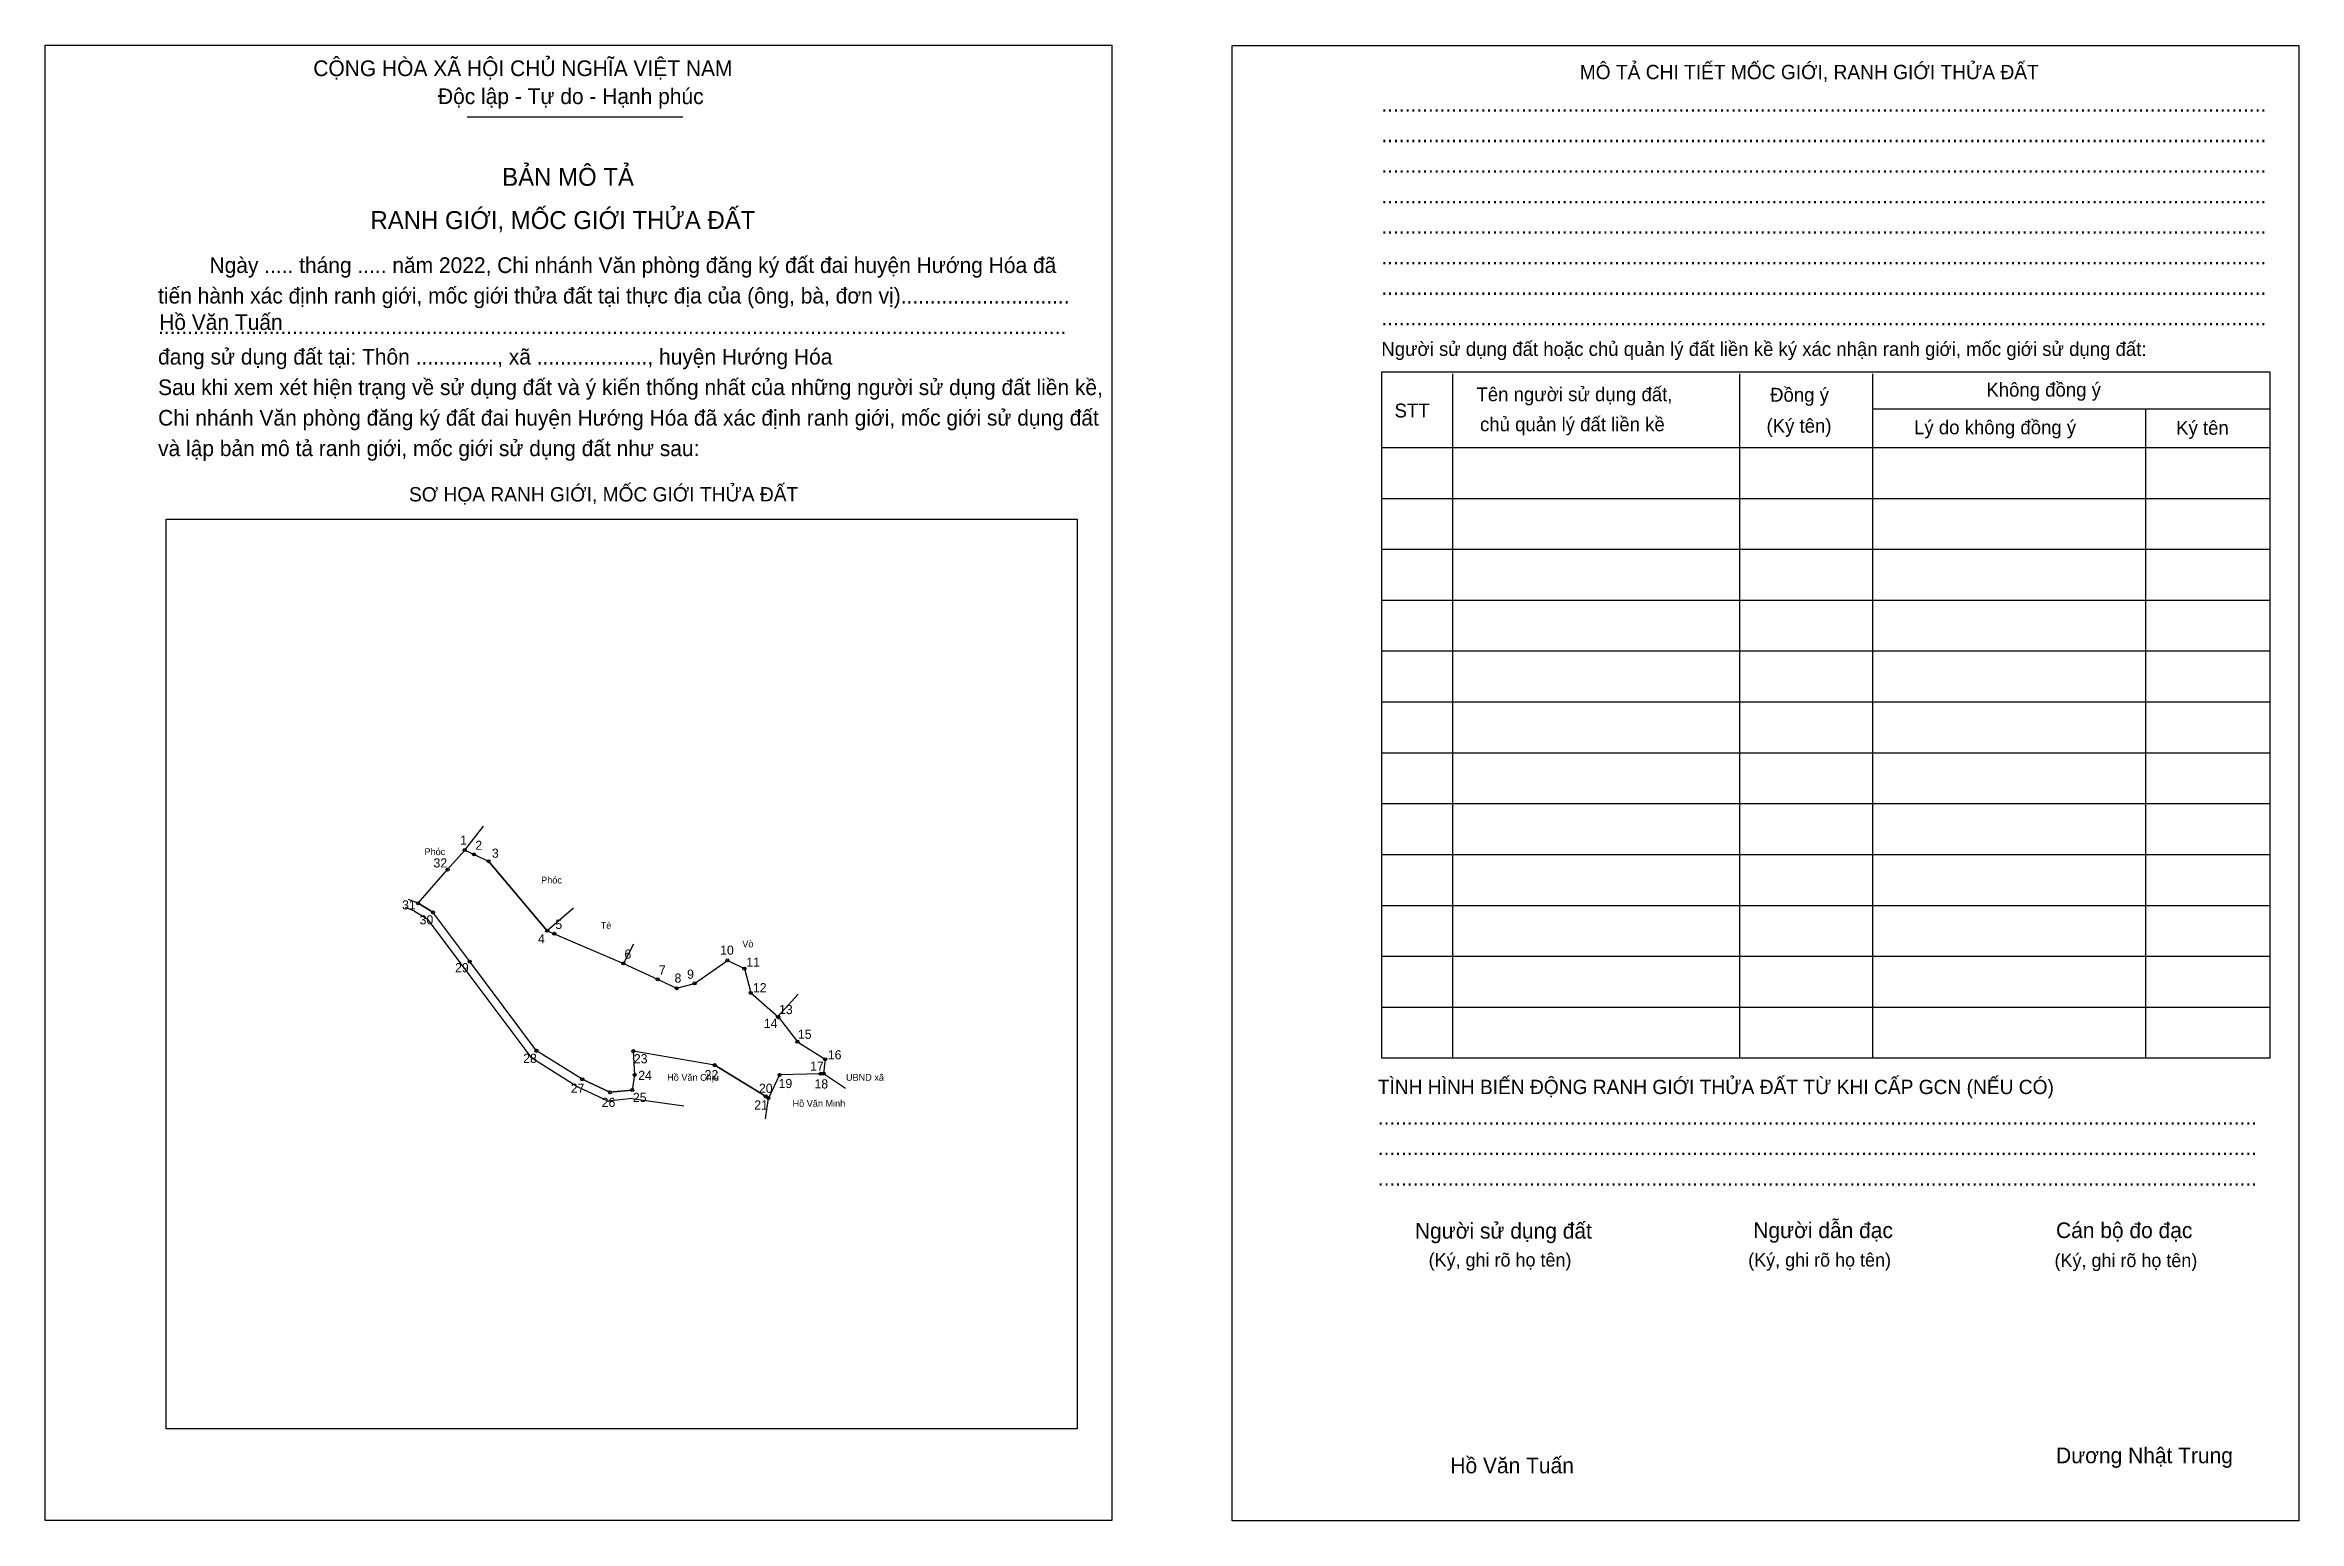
# Model space of a CAD drawing. Extents: x 548618 to 549411, y 1836743 to 1837262.
import ezdxf

# ---------------------------------------------------------------- set-up
doc = ezdxf.new("R2010")
doc.units = 0
for name, color, linetype in [('Level 1', 7, 'Continuous'), ('Level 10', 7, 'Continuous'), ('Level 11', 7, 'Continuous'), ('Level 12', 7, 'Continuous'), ('Level 2', 7, 'Continuous'), ('Level 25', 7, 'Continuous'), ('Level 55', 7, 'Continuous'), ('Level 6', 7, 'Continuous'), ('Level 9', 7, 'Continuous')]:
    doc.layers.add(name, color=color, linetype=linetype)

msp = doc.modelspace()

# ---------------------------------------------------------------- linework, layer by layer
at = {"layer": 'Level 1'}
for p, q in [((548618.19, 1837262.27), (548618.19, 1837262.27)), ((549035.98, 1837262.09), (549035.98, 1837262.09)), ((548766.78, 1837237.02), (548842.72, 1837237.02)), ((549113.6, 1837146.57), (549113.6, 1836905.68)), ((549214.61, 1837146.57), (549214.61, 1836905.68)), ((549261.36, 1837146.57), (549261.36, 1836905.68)), ((549261.36, 1837134.22), (549401.41, 1837134.22)), ((549357.54, 1837134.22), (549357.54, 1836905.68)), ((549088.53, 1837120.6), (549401.41, 1837120.6)), ((549088.53, 1837102.69), (549401.41, 1837102.69)), ((548660.84, 1837095.35), (548660.84, 1837095.35)), ((549088.53, 1837084.78), (549401.41, 1837084.78)), ((549088.53, 1837066.87), (549401.41, 1837066.87)), ((549088.53, 1837048.96), (549401.41, 1837048.96)), ((549088.53, 1837031.05), (549401.41, 1837031.05)), ((549088.53, 1837013.14), (549401.41, 1837013.14)), ((549088.53, 1836995.23), (549401.41, 1836995.23)), ((549088.53, 1836977.32), (549401.41, 1836977.32)), ((549088.53, 1836959.41), (549401.41, 1836959.41)), ((549088.53, 1836941.5), (549401.41, 1836941.5)), ((549088.53, 1836923.59), (549401.41, 1836923.59)), ((548981.42, 1836775.12), (548981.42, 1836775.12)), ((548993.71, 1836742.88), (548993.71, 1836742.88)), ((549411.5, 1836742.7), (549411.5, 1836742.7))]:
    msp.add_line(p, q, dxfattribs=at)
for points in [[(549401.41, 1837147.11), (549088.53, 1837147.11), (549088.53, 1836905.68), (549401.41, 1836905.68)], [(548660.84, 1837095.35), (548981.42, 1837095.35), (548981.42, 1836775.12), (548660.84, 1836775.12)]]:
    msp.add_lwpolyline(points, close=True, dxfattribs=at)
at = {"layer": 'Level 10'}
for p, q in [((548765.92, 1836978.88), (548772.5, 1836987.26)), ((548748.18, 1836957.42), (548745.01, 1836958.65)), ((548749.49, 1836960.13), (548746.1, 1836961.45)), ((548748.18, 1836957.42), (548752.67, 1836954.71)), ((548752.67, 1836954.71), (548764.54, 1836938.79)), ((548804.17, 1836958.42), (548794.91, 1836950.49)), ((548764.54, 1836938.79), (548789.11, 1836905.93)), ((548825.32, 1836945.77), (548821.76, 1836939)), ((548876.12, 1836920.27), (548883.26, 1836928.13)), ((548789.11, 1836905.93), (548805.73, 1836895.58)), ((548892.18, 1836900.16), (548899.92, 1836895.09)), ((548805.73, 1836895.58), (548816.49, 1836890.52)), ((548824.76, 1836891.39), (548816.49, 1836890.52)), ((548824.76, 1836891.39), (548843.03, 1836888.86)), ((548871.79, 1836884.24), (548872.78, 1836891.59))]:
    msp.add_line(p, q, dxfattribs=at)
msp.add_lwpolyline([(548774.28, 1836974.94), (548794.91, 1836950.49), (548797.42, 1836949.41), (548821.76, 1836939), (548833.78, 1836933.38), (548840.49, 1836930.25), (548846.78, 1836931.95), (548858.37, 1836940.05), (548864.34, 1836937.13), (548866.59, 1836928.56), (548876.12, 1836920.27), (548876.29, 1836920.05), (548883.01, 1836911.4), (548892.77, 1836905.25), (548892.18, 1836900.16), (548891.15, 1836900.13), (548876.71, 1836899.71), (548872.78, 1836891.59), (548871.78, 1836892.2), (548853.9, 1836903.15), (548825.24, 1836908.09), (548825.69, 1836899.74), (548824.85, 1836894.4), (548817.01, 1836893.59), (548807.23, 1836898.19), (548791.17, 1836908.19), (548767.67, 1836939.61), (548754.73, 1836956.98), (548749.49, 1836960.13), (548759.89, 1836972), (548765.92, 1836978.88), (548769.19, 1836977.34)], close=True, dxfattribs=at)
at = {"layer": 'Level 11'}
for centre in [(548765.92, 1836978.88), (548759.89, 1836972), (548769.19, 1836977.34), (548774.28, 1836974.94), (548774.28, 1836974.94), (548749.49, 1836960.13), (548754.73, 1836956.98), (548794.91, 1836950.49), (548797.42, 1836949.41), (548767.67, 1836939.61), (548821.76, 1836939), (548858.37, 1836940.05), (548833.78, 1836933.38), (548840.49, 1836930.25), (548846.78, 1836931.95), (548864.34, 1836937.13), (548866.59, 1836928.56), (548876.12, 1836920.27), (548876.29, 1836920.05), (548791.17, 1836908.19), (548825.24, 1836908.09), (548883.01, 1836911.4), (548807.23, 1836898.19), (548825.69, 1836899.74), (548853.9, 1836903.15), (548876.71, 1836899.71), (548891.15, 1836900.13), (548892.18, 1836900.16), (548892.77, 1836905.25), (548817.01, 1836893.59), (548824.85, 1836894.4), (548871.78, 1836892.2), (548872.78, 1836891.59)]:
    msp.add_circle(centre, 0.537, dxfattribs=at)
at = {"layer": 'Level 2'}
for points in [[(548618.19, 1837262.27), (548993.71, 1837262.27), (548993.71, 1836742.88), (548618.19, 1836742.88)], [(549035.98, 1837262.09), (549411.5, 1837262.09), (549411.5, 1836742.7), (549035.98, 1836742.7)]]:
    msp.add_lwpolyline(points, close=True, dxfattribs=at)
at = {"layer": 'Level 25'}
for p, q in [((548794.91, 1836950.49), (548774.28, 1836974.94)), ((548749.49, 1836960.13), (548754.73, 1836956.98)), ((548853.9, 1836903.15), (548825.24, 1836908.09)), ((548853.9, 1836903.15), (548871.78, 1836892.2)), ((548891.15, 1836900.13), (548892.18, 1836900.16)), ((548807.23, 1836898.19), (548817.01, 1836893.59)), ((548817.01, 1836893.59), (548824.85, 1836894.4)), ((548871.78, 1836892.2), (548872.78, 1836891.59))]:
    msp.add_line(p, q, dxfattribs=at)

# ---------------------------------------------------------------- texts
at = {"layer": 'Level 1'}
for s, height, p in [('CỘNG HÒA XÃ HỘI CHỦ NGHĨA VIỆT NAM', 5.516, (548712.6, 1837251.35)), ('MÔ TẢ CHI TIẾT MỐC GIỚI, RANH GIỚI THỬA ĐẤT', 5.0431, (549158.36, 1837250.26)), ('Độc lập - Tự do - Hạnh phúc', 5.516, (548756.48, 1837241.5)), ('........................................................................................................................................................', 5.51596, (549088.53, 1837238.81)), ('........................................................................................................................................................', 5.51596, (549088.53, 1837228.06)), ('BẢN MÔ TẢ', 6.305, (548779.08, 1837212.73)), ('........................................................................................................................................................', 5.51596, (549088.53, 1837217.32)), ('RANH GIỚI, MỐC GIỚI THỬA ĐẤT', 6.3046, (548732.72, 1837197.51)), ('........................................................................................................................................................', 5.51596, (549088.53, 1837206.57)), ('........................................................................................................................................................', 5.51596, (549088.53, 1837195.83)), ('Ngày ..... tháng ..... năm 2022, Chi nhánh Văn phòng đăng ký đất đai huyện Hướng Hóa đã', 5.516, (548676.06, 1837182.03)), ('........................................................................................................................................................', 5.51596, (549088.53, 1837185.08)), ('tiến hành xác định ranh giới, mốc giới thửa đất tại thực địa của (ông, bà, đơn vị).............................', 5.51596, (548657.97, 1837171.29)), ('........................................................................................................................................................', 5.51596, (549088.53, 1837174.33)), ('............................................................................................................................................................', 5.51596, (548657.97, 1837160.54)), ('........................................................................................................................................................', 5.51596, (549088.53, 1837163.59)), ('đang sử dụng đất tại: Thôn .............., xã ..................., huyện Hướng Hóa', 5.516, (548657.97, 1837149.8)), ('Người sử dụng đất hoặc chủ quản lý đất liền kề ký xác nhận ranh giới, mốc giới sử dụng đất:', 4.8861, (549088.53, 1837152.84)), ('Sau khi xem xét hiện trạng về sử dụng đất và ý kiến thống nhất của những người sử dụng đất liền kề,', 5.516, (548657.97, 1837139.05)), ('Tên người sử dụng đất,', 4.8861, (549122.02, 1837136.9)), ('Đồng ý', 4.886, (549225.36, 1837136.72)), ('Không đồng ý', 4.8861, (549301.48, 1837138.51)), ('Chi nhánh Văn phòng đăng ký đất đai huyện Hướng Hóa đã xác định ranh giới, mốc giới sử dụng đất', 5.516, (548657.97, 1837128.3)), ('STT', 4.886, (549093.18, 1837131.17)), ('chủ quản lý đất liền kề', 4.8861, (549123.27, 1837126.33)), ('(Ký tên)', 4.886, (549224.11, 1837125.8)), ('Lý do không đồng ý', 4.8861, (549276.05, 1837125.26)), ('Ký tên', 4.886, (549368.28, 1837125.08)), ('và lập bản mô tả ranh giới, mốc giới sử dụng đất như sau:', 5.516, (548657.97, 1837117.56)), ('SƠ HỌA RANH GIỚI, MỐC GIỚI THỬA ĐẤT', 5.0431, (548746.28, 1837101.6)), ('TÌNH HÌNH BIẾN ĐỘNG RANH GIỚI THỬA ĐẤT TỪ KHI CẤP GCN (NẾU CÓ)', 5.0431, (549087.27, 1836892.97)), ('.......................................................................................................................................................', 5.51596, (549087.27, 1836882.22)), ('.......................................................................................................................................................', 5.51596, (549087.27, 1836871.48)), ('.......................................................................................................................................................', 5.51596, (549087.27, 1836860.73)), ('Người sử dụng đất', 5.516, (549100.35, 1836842.1)), ('Người dẫn đạc', 5.516, (549219.45, 1836842.28)), ('Cán bộ đo đạc', 5.516, (549326.01, 1836842.28)), ('(Ký, ghi rõ họ tên)', 4.7282, (549105.18, 1836832.25)), ('(Ký, ghi rõ họ tên)', 4.7282, (549217.66, 1836832.25)), ('(Ký, ghi rõ họ tên)', 4.7282, (549325.48, 1836832.07)), ('Dương Nhật Trung', 5.516, (549326.01, 1836763.02))]:
    msp.add_text(s, height=height, dxfattribs=at).set_placement(p)
at = {"layer": 'Level 12'}
for s, p in [('Phóc', (548751.73, 1836977.11)), ('Phóc', (548792.8, 1836967.11)), ('Tè', (548813.74, 1836951.15)), ('Vò', (548863.59, 1836944.62)), ('Hồ Văn Chịu', (548837.15, 1836897.66)), ('UBND xã', (548900.09, 1836897.66)), ('Hồ Văn Minh', (548881.28, 1836888.49))]:
    msp.add_text(s, height=2.4, dxfattribs=at).set_placement(p)
at = {"layer": 'Level 55'}
for s, p in [('1', (548765.82, 1836978.88)), ('32', (548759.63, 1836972)), ('2', (548769.07, 1836977.34)), ('3', (548774.17, 1836974.94)), ('31', (548749.26, 1836960.13)), ('30', (548754.47, 1836956.98)), ('4', (548794.79, 1836950.49)), ('5', (548797.31, 1836949.41)), ('29', (548767.42, 1836939.61)), ('6', (548821.64, 1836939)), ('10', (548858.11, 1836940.05)), ('7', (548833.66, 1836933.38)), ('8', (548840.37, 1836930.25)), ('9', (548846.66, 1836931.95)), ('11', (548864.11, 1836937.13)), ('12', (548866.34, 1836928.56)), ('13', (548875.88, 1836920.27)), ('14', (548876.04, 1836920.05)), ('28', (548790.92, 1836908.19)), ('23', (548825, 1836908.09)), ('15', (548882.76, 1836911.4)), ('24', (548825.43, 1836899.74)), ('22', (548853.65, 1836903.15)), ('19', (548876.46, 1836899.71)), ('18', (548890.9, 1836900.13)), ('17', (548891.93, 1836900.16)), ('16', (548892.52, 1836905.25)), ('27', (548806.98, 1836898.19)), ('26', (548816.76, 1836893.59)), ('25', (548824.6, 1836894.4)), ('21', (548871.55, 1836892.2)), ('20', (548872.52, 1836891.59))]:
    msp.add_text(s, height=0.358, dxfattribs=at).set_placement(p)
at = {"layer": 'Level 6'}
for p in [(548658.35, 1837161.98), (549112.83, 1836759.47)]:
    msp.add_text('Hồ Văn Tuấn', height=5.5162, dxfattribs=at).set_placement(p)
at = {"layer": 'Level 9'}
for s, height, p in [('1', 3.22, (548764.29, 1836980.77)), ('2', 3.22, (548769.63, 1836978.96)), ('3', 3.22, (548775.47, 1836976.17)), ('32', 3.224, (548754.91, 1836972.74)), ('31', 3.224, (548743.86, 1836957.97)), ('30', 3.224, (548750.03, 1836952.71)), ('5', 3.22, (548797.8, 1836951.1)), ('4', 3.22, (548791.67, 1836946)), ('29', 3.224, (548762.52, 1836935.86)), ('6', 3.22, (548822.12, 1836940.66)), ('7', 3.22, (548834.22, 1836935.02)), ('10', 3.224, (548855.8, 1836942.01)), ('11', 3.224, (548865.02, 1836937.79)), ('8', 3.22, (548839.75, 1836932.21)), ('9', 3.22, (548844.17, 1836933.58)), ('12', 3.224, (548867.35, 1836928.84)), ('13', 3.224, (548876.54, 1836921.12)), ('14', 3.224, (548871.17, 1836916.24)), ('15', 3.224, (548883.19, 1836912.44)), ('28', 3.224, (548786.5, 1836903.94)), ('23', 3.224, (548825.44, 1836903.8)), ('16', 3.224, (548893.71, 1836905.19)), ('24', 3.224, (548826.97, 1836897.95)), ('22', 3.224, (548850.36, 1836898.19)), ('17', 3.224, (548887.48, 1836901.19)), ('27', 3.224, (548803.24, 1836893.43)), ('26', 3.224, (548814.12, 1836888.45)), ('25', 3.224, (548825.09, 1836890.19)), ('21', 3.224, (548867.82, 1836887.54)), ('20', 3.224, (548869.47, 1836893.42)), ('19', 3.224, (548876.38, 1836895.09)), ('18', 3.224, (548889.01, 1836894.94))]:
    msp.add_text(s, height=height, dxfattribs=at).set_placement(p)

doc.saveas('drawing.dxf')
